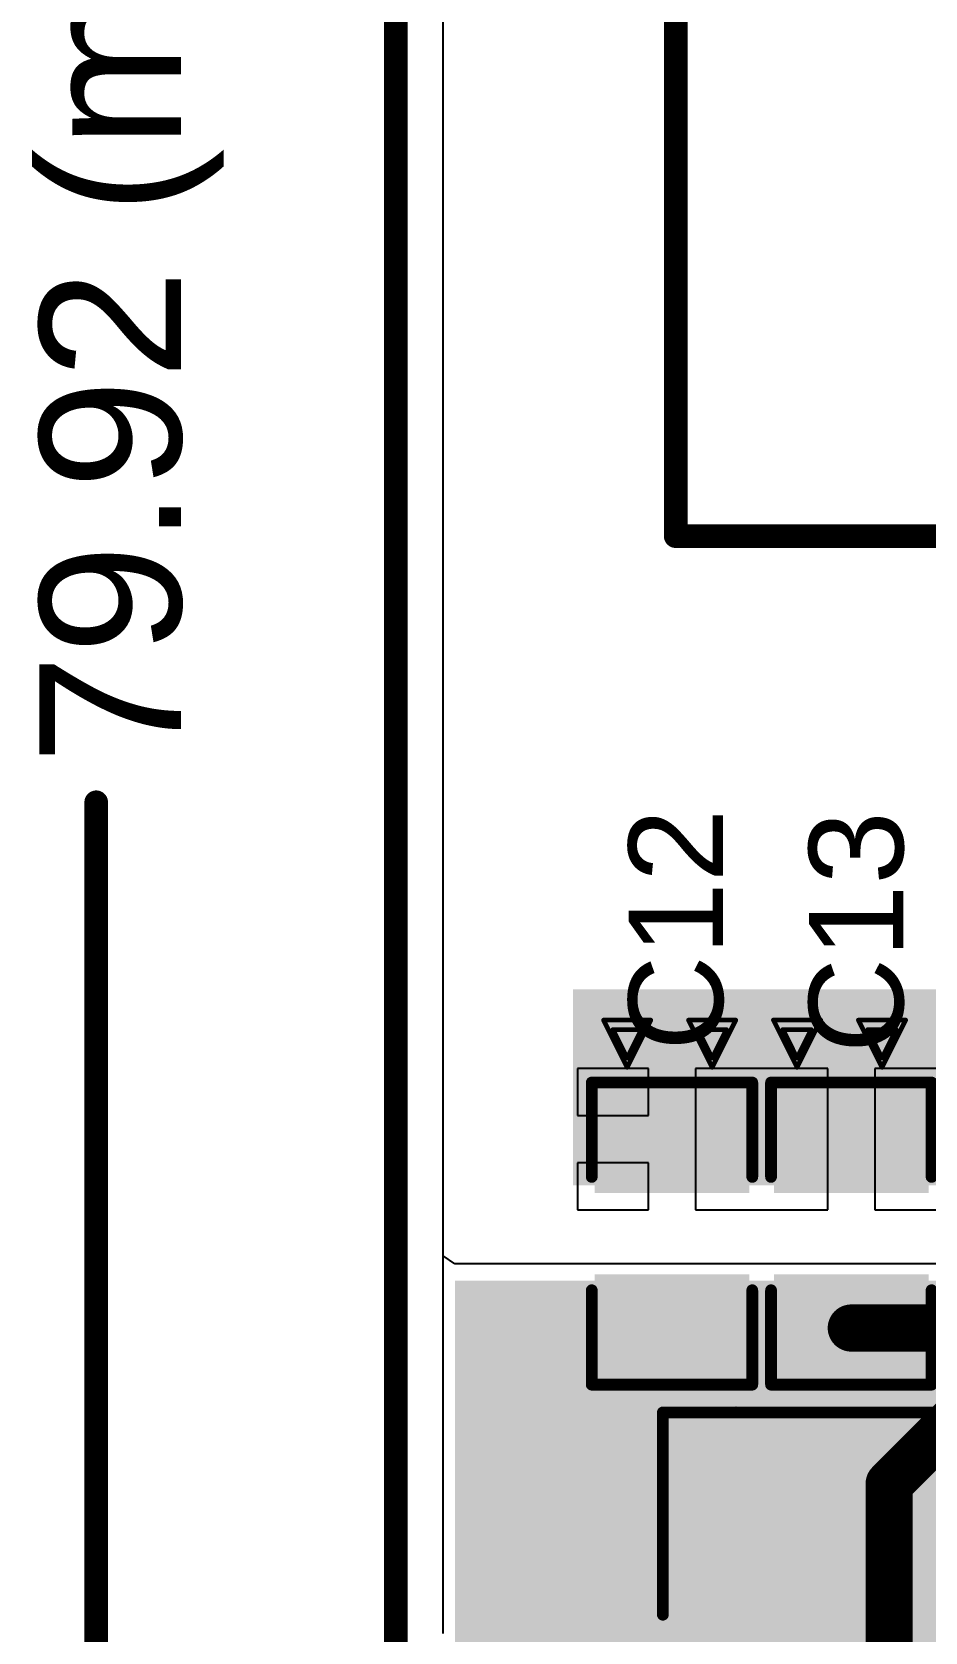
# Model space of a CAD drawing. Header units: millimetres. Extents: x -6 to 194, y -120 to 229.
# Drawn here: x -3.92 to 5.7, y 23.36 to 40.58 of the extents above; entities that cross this region are included whole.
import ezdxf

# ---------------------------------------------------------------- set-up
doc = ezdxf.new("R2010")
doc.units = ezdxf.units.MM
for name, color, linetype in [('BottomLayer', 5, 'Continuous'), ('BottomSolder', 6, 'Continuous'), ('DrillDrawing', 1, 'Continuous'), ('Mechanical1', 6, 'Continuous'), ('Mechanical2', 216, 'Continuous'), ('TopLayer', 1, 'Continuous'), ('TopOverlay', 2, 'Continuous'), ('TopPaste', 8, 'Continuous'), ('TopSolder', 216, 'Continuous'), ('ViaHoleLayer', 16, 'Continuous')]:
    doc.layers.add(name, color=color, linetype=linetype)
doc.styles.add('Arial', font='', dxfattribs={"height": 0.2})
doc.styles.get('Arial').set_extended_font_data('Arial')

# ---------------------------------------------------------------- blocks, each defined once
blk = doc.blocks.new('YSPI1040_2R2M_36')
at = {"layer": 'TopLayer'}
for points in [[(-6.8, 2.05), (-2.7, 2.05), (-2.7, -2.05), (-6.8, -2.05)], [(2.7, 2.05), (6.8, 2.05), (6.8, -2.05), (2.7, -2.05)]]:
    blk.add_hatch(color=1, dxfattribs=at).paths.add_polyline_path(points)
at = {"layer": 'TopPaste'}
for points in [[(-6.8, 2.05), (-2.7, 2.05), (-2.7, -2.05), (-6.8, -2.05)], [(2.7, 2.05), (6.8, 2.05), (6.8, -2.05), (2.7, -2.05)]]:
    blk.add_hatch(color=8, dxfattribs=at).paths.add_polyline_path(points)
at = {"layer": 'TopSolder'}
for points in [[(-6.902, 2.152), (-2.598, 2.152), (-2.598, -2.152), (-6.902, -2.152)], [(2.598, 2.152), (6.902, 2.152), (6.902, -2.152), (2.598, -2.152)]]:
    blk.add_hatch(color=216, dxfattribs=at).paths.add_polyline_path(points)
at = {"layer": 'TopOverlay', "const_width": 0.127}
for points in [[(-5.787, 5), (5.787, 5)], [(-5.787, 2.823), (-5.787, 5)], [(-5, 5), (5, 5)], [(5.787, 2.823), (5.787, 5)], [(-5.787, -5), (-5.787, -2.823)], [(5.787, -5), (5.787, -2.823)], [(-5.787, -5), (5.787, -5)]]:
    blk.add_lwpolyline(points, dxfattribs=at)
at = {"layer": 'TopOverlay', "const_width": 0.0635}
for points in [[(-5.819, 5, 1), (-5.756, 5, 1)], [(-5.819, 5, 1), (-5.756, 5, 1)], [(-5.032, 5, 1), (-4.968, 5, 1)], [(4.968, 5, 1), (5.032, 5, 1)], [(5.756, 5, 1), (5.819, 5, 1)], [(5.756, 5, 1), (5.819, 5, 1)], [(-5.819, 2.823, 1), (-5.756, 2.823, 1)], [(5.756, 2.823, 1), (5.819, 2.823, 1)], [(-5.819, -2.823, 1), (-5.756, -2.823, 1)], [(5.756, -2.823, 1), (5.819, -2.823, 1)], [(-5.819, -5, 1), (-5.756, -5, 1)], [(-5.819, -5, 1), (-5.756, -5, 1)], [(5.756, -5, 1), (5.819, -5, 1)], [(5.756, -5, 1), (5.819, -5, 1)]]:
    blk.add_lwpolyline(points, format="xyb", close=True, dxfattribs=at)
blk = doc.blocks.new('C___0805_63')
at = {"layer": 'TopLayer'}
for points in [[(-1.524, 0.762), (-0.508, 0.762), (-0.508, -0.762), (-1.524, -0.762)], [(0.508, 0.762), (1.524, 0.762), (1.524, -0.762), (0.508, -0.762)]]:
    blk.add_hatch(color=1, dxfattribs=at).paths.add_polyline_path(points)
at = {"layer": 'TopPaste'}
for points in [[(-1.524, 0.762), (-0.508, 0.762), (-0.508, -0.762), (-1.524, -0.762)], [(0.508, 0.762), (1.524, 0.762), (1.524, -0.762), (0.508, -0.762)]]:
    blk.add_hatch(color=8, dxfattribs=at).paths.add_polyline_path(points)
at = {"layer": 'TopSolder'}
for points in [[(-1.594, 0.832), (-0.438, 0.832), (-0.438, -0.832), (-1.594, -0.832)], [(0.438, 0.832), (1.594, 0.832), (1.594, -0.832), (0.438, -0.832)]]:
    blk.add_hatch(color=216, dxfattribs=at).paths.add_polyline_path(points)
at = {"layer": 'TopOverlay', "const_width": 0.127}
for points in [[(-1.626, -0.864), (-1.626, 0.864)], [(-0.61, 0.864), (-1.626, 0.864)], [(1.626, 0.864), (0.61, 0.864)], [(1.626, -0.864), (1.626, 0.864)], [(-0.61, -0.864), (-1.626, -0.864)], [(1.626, -0.864), (0.61, -0.864)]]:
    blk.add_lwpolyline(points, dxfattribs=at)
at = {"layer": 'TopOverlay', "const_width": 0.0635}
for points in [[(-1.657, 0.864, 1), (-1.594, 0.864, 1)], [(-1.657, 0.864, 1), (-1.594, 0.864, 1)], [(-0.641, 0.864, 1), (-0.578, 0.864, 1)], [(0.578, 0.864, 1), (0.641, 0.864, 1)], [(1.594, 0.864, 1), (1.657, 0.864, 1)], [(1.594, 0.864, 1), (1.657, 0.864, 1)], [(-1.657, -0.864, 1), (-1.594, -0.864, 1)], [(-1.657, -0.864, 1), (-1.594, -0.864, 1)], [(-0.641, -0.864, 1), (-0.578, -0.864, 1)], [(0.578, -0.864, 1), (0.641, -0.864, 1)], [(1.594, -0.864, 1), (1.657, -0.864, 1)], [(1.594, -0.864, 1), (1.657, -0.864, 1)]]:
    blk.add_lwpolyline(points, format="xyb", close=True, dxfattribs=at)
blk = doc.blocks.new('C___0805_64')
at = {"layer": 'TopLayer'}
for points in [[(-1.524, 0.762), (-0.508, 0.762), (-0.508, -0.762), (-1.524, -0.762)], [(0.508, 0.762), (1.524, 0.762), (1.524, -0.762), (0.508, -0.762)]]:
    blk.add_hatch(color=1, dxfattribs=at).paths.add_polyline_path(points)
at = {"layer": 'TopPaste'}
for points in [[(-1.524, 0.762), (-0.508, 0.762), (-0.508, -0.762), (-1.524, -0.762)], [(0.508, 0.762), (1.524, 0.762), (1.524, -0.762), (0.508, -0.762)]]:
    blk.add_hatch(color=8, dxfattribs=at).paths.add_polyline_path(points)
at = {"layer": 'TopSolder'}
for points in [[(-1.594, 0.832), (-0.438, 0.832), (-0.438, -0.832), (-1.594, -0.832)], [(0.438, 0.832), (1.594, 0.832), (1.594, -0.832), (0.438, -0.832)]]:
    blk.add_hatch(color=216, dxfattribs=at).paths.add_polyline_path(points)
at = {"layer": 'TopOverlay', "const_width": 0.127}
for points in [[(-1.626, -0.864), (-1.626, 0.864)], [(-0.61, 0.864), (-1.626, 0.864)], [(1.626, 0.864), (0.61, 0.864)], [(1.626, -0.864), (1.626, 0.864)], [(-0.61, -0.864), (-1.626, -0.864)], [(1.626, -0.864), (0.61, -0.864)]]:
    blk.add_lwpolyline(points, dxfattribs=at)
at = {"layer": 'TopOverlay', "const_width": 0.0635}
for points in [[(-1.657, 0.864, 1), (-1.594, 0.864, 1)], [(-1.657, 0.864, 1), (-1.594, 0.864, 1)], [(-0.641, 0.864, 1), (-0.578, 0.864, 1)], [(0.578, 0.864, 1), (0.641, 0.864, 1)], [(1.594, 0.864, 1), (1.657, 0.864, 1)], [(1.594, 0.864, 1), (1.657, 0.864, 1)], [(-1.657, -0.864, 1), (-1.594, -0.864, 1)], [(-1.657, -0.864, 1), (-1.594, -0.864, 1)], [(-0.641, -0.864, 1), (-0.578, -0.864, 1)], [(0.578, -0.864, 1), (0.641, -0.864, 1)], [(1.594, -0.864, 1), (1.657, -0.864, 1)], [(1.594, -0.864, 1), (1.657, -0.864, 1)]]:
    blk.add_lwpolyline(points, format="xyb", close=True, dxfattribs=at)

msp = doc.modelspace()

# ---------------------------------------------------------------- hatches: boundary and pattern name
at = {"layer": 'BottomLayer'}
h = msp.add_hatch(color=5, dxfattribs=at)
edge = h.paths.add_edge_path()
edge.add_arc((2.489, 29.693), 0.3, 0, 360)
h = msp.add_hatch(color=5, dxfattribs=at)
edge = h.paths.add_edge_path()
edge.add_arc((3.404, 29.693), 0.3, 0, 360)
h = msp.add_hatch(color=5, dxfattribs=at)
edge = h.paths.add_edge_path()
edge.add_arc((4.318, 29.693), 0.3, 0, 360)
h = msp.add_hatch(color=5, dxfattribs=at)
edge = h.paths.add_edge_path()
edge.add_arc((5.232, 29.693), 0.3, 0, 360)
at = {"layer": 'BottomSolder'}
h = msp.add_hatch(color=6, dxfattribs=at)
edge = h.paths.add_edge_path()
edge.add_arc((2.489, 29.693), 0.402, 0, 360)
h = msp.add_hatch(color=6, dxfattribs=at)
edge = h.paths.add_edge_path()
edge.add_arc((3.404, 29.693), 0.402, 0, 360)
h = msp.add_hatch(color=6, dxfattribs=at)
edge = h.paths.add_edge_path()
edge.add_arc((4.318, 29.693), 0.402, 0, 360)
h = msp.add_hatch(color=6, dxfattribs=at)
edge = h.paths.add_edge_path()
edge.add_arc((5.232, 29.693), 0.402, 0, 360)
at = {"layer": 'TopLayer'}
for points in [[(1.905, 28.169), (5.842, 28.169), (5.842, 30.277), (1.905, 30.277)], [(0.635, 18.631), (5.961, 18.631), (5.961, 27.142), (0.635, 27.142)], [(1.87, 24.511), (13.183, 24.511), (13.183, 27.142), (1.87, 27.142)]]:
    msp.add_hatch(color=1, dxfattribs=at).paths.add_polyline_path(points)
h = msp.add_hatch(color=1, dxfattribs=at)
edge = h.paths.add_edge_path()
edge.add_arc((2.489, 29.693), 0.3, 0, 360)
h = msp.add_hatch(color=1, dxfattribs=at)
edge = h.paths.add_edge_path()
edge.add_arc((3.404, 29.693), 0.3, 0, 360)
h = msp.add_hatch(color=1, dxfattribs=at)
edge = h.paths.add_edge_path()
edge.add_arc((4.318, 29.693), 0.3, 0, 360)
h = msp.add_hatch(color=1, dxfattribs=at)
edge = h.paths.add_edge_path()
edge.add_arc((5.232, 29.693), 0.3, 0, 360)
at = {"layer": 'TopSolder'}
h = msp.add_hatch(color=216, dxfattribs=at)
edge = h.paths.add_edge_path()
edge.add_arc((2.489, 29.693), 0.402, 0, 360)
h = msp.add_hatch(color=216, dxfattribs=at)
edge = h.paths.add_edge_path()
edge.add_arc((3.404, 29.693), 0.402, 0, 360)
h = msp.add_hatch(color=216, dxfattribs=at)
edge = h.paths.add_edge_path()
edge.add_arc((4.318, 29.693), 0.402, 0, 360)
h = msp.add_hatch(color=216, dxfattribs=at)
edge = h.paths.add_edge_path()
edge.add_arc((5.232, 29.693), 0.402, 0, 360)
at = {"layer": 'ViaHoleLayer'}
h = msp.add_hatch(color=16, dxfattribs=at)
edge = h.paths.add_edge_path()
edge.add_arc((2.489, 29.693), 0.15, 0, 360)
h = msp.add_hatch(color=16, dxfattribs=at)
edge = h.paths.add_edge_path()
edge.add_arc((3.404, 29.693), 0.15, 0, 360)
h = msp.add_hatch(color=16, dxfattribs=at)
edge = h.paths.add_edge_path()
edge.add_arc((4.318, 29.693), 0.15, 0, 360)
h = msp.add_hatch(color=16, dxfattribs=at)
edge = h.paths.add_edge_path()
edge.add_arc((5.232, 29.693), 0.15, 0, 360)

# ---------------------------------------------------------------- linework, layer by layer
at = {"layer": 'BottomLayer'}
msp.add_line((0.508, 23.346), (0.508, 78.604), dxfattribs=at)
at = {"layer": 'DrillDrawing', "const_width": 0.0508}
for points in [[(2.235, 29.947), (2.743, 29.947)], [(2.235, 29.947), (2.489, 29.439)], [(2.489, 29.439), (2.743, 29.947)], [(3.15, 29.947), (3.658, 29.947)], [(3.15, 29.947), (3.404, 29.439)], [(3.404, 29.439), (3.658, 29.947)], [(4.064, 29.947), (4.572, 29.947)], [(4.064, 29.947), (4.318, 29.439)], [(4.318, 29.439), (4.572, 29.947)], [(4.978, 29.947), (5.486, 29.947)], [(4.978, 29.947), (5.232, 29.439)], [(5.232, 29.439), (5.486, 29.947)], [(2.337, 29.845), (2.642, 29.845)], [(2.337, 29.845), (2.489, 29.54)], [(2.489, 29.54), (2.642, 29.845)], [(3.251, 29.845), (3.556, 29.845)], [(3.251, 29.845), (3.404, 29.54)], [(3.404, 29.54), (3.556, 29.845)], [(4.166, 29.845), (4.47, 29.845)], [(4.166, 29.845), (4.318, 29.54)], [(4.318, 29.54), (4.47, 29.845)], [(5.08, 29.845), (5.385, 29.845)], [(5.08, 29.845), (5.232, 29.54)], [(5.232, 29.54), (5.385, 29.845)]]:
    msp.add_lwpolyline(points, dxfattribs=at)
at = {"layer": 'DrillDrawing', "const_width": 0.0254}
for points in [[(2.223, 29.947, 1), (2.248, 29.947, 1)], [(2.223, 29.947, 1), (2.248, 29.947, 1)], [(2.731, 29.947, 1), (2.756, 29.947, 1)], [(2.731, 29.947, 1), (2.756, 29.947, 1)], [(3.137, 29.947, 1), (3.162, 29.947, 1)], [(3.137, 29.947, 1), (3.162, 29.947, 1)], [(3.645, 29.947, 1), (3.67, 29.947, 1)], [(3.645, 29.947, 1), (3.67, 29.947, 1)], [(4.051, 29.947, 1), (4.077, 29.947, 1)], [(4.051, 29.947, 1), (4.077, 29.947, 1)], [(4.559, 29.947, 1), (4.585, 29.947, 1)], [(4.559, 29.947, 1), (4.585, 29.947, 1)], [(4.966, 29.947, 1), (4.991, 29.947, 1)], [(4.966, 29.947, 1), (4.991, 29.947, 1)], [(5.474, 29.947, 1), (5.499, 29.947, 1)], [(5.474, 29.947, 1), (5.499, 29.947, 1)], [(2.324, 29.845, 1), (2.349, 29.845, 1)], [(2.324, 29.845, 1), (2.349, 29.845, 1)], [(2.629, 29.845, 1), (2.654, 29.845, 1)], [(2.629, 29.845, 1), (2.654, 29.845, 1)], [(3.239, 29.845, 1), (3.264, 29.845, 1)], [(3.239, 29.845, 1), (3.264, 29.845, 1)], [(3.543, 29.845, 1), (3.569, 29.845, 1)], [(3.543, 29.845, 1), (3.569, 29.845, 1)], [(4.153, 29.845, 1), (4.178, 29.845, 1)], [(4.153, 29.845, 1), (4.178, 29.845, 1)], [(4.458, 29.845, 1), (4.483, 29.845, 1)], [(4.458, 29.845, 1), (4.483, 29.845, 1)], [(5.067, 29.845, 1), (5.093, 29.845, 1)], [(5.067, 29.845, 1), (5.093, 29.845, 1)], [(5.372, 29.845, 1), (5.397, 29.845, 1)], [(5.372, 29.845, 1), (5.397, 29.845, 1)], [(2.477, 29.54, 1), (2.502, 29.54, 1)], [(2.477, 29.54, 1), (2.502, 29.54, 1)], [(2.477, 29.439, 1), (2.502, 29.439, 1)], [(2.477, 29.439, 1), (2.502, 29.439, 1)], [(3.391, 29.54, 1), (3.416, 29.54, 1)], [(3.391, 29.54, 1), (3.416, 29.54, 1)], [(3.391, 29.439, 1), (3.416, 29.439, 1)], [(3.391, 29.439, 1), (3.416, 29.439, 1)], [(4.305, 29.54, 1), (4.331, 29.54, 1)], [(4.305, 29.54, 1), (4.331, 29.54, 1)], [(4.305, 29.439, 1), (4.331, 29.439, 1)], [(4.305, 29.439, 1), (4.331, 29.439, 1)], [(5.22, 29.54, 1), (5.245, 29.54, 1)], [(5.22, 29.54, 1), (5.245, 29.54, 1)], [(5.22, 29.439, 1), (5.245, 29.439, 1)], [(5.22, 29.439, 1), (5.245, 29.439, 1)]]:
    msp.add_lwpolyline(points, format="xyb", close=True, dxfattribs=at)
at = {"layer": 'Mechanical1', "const_width": 0.254}
msp.add_lwpolyline([(-3.226, 0), (-3.226, 32.291)], dxfattribs=at)
at = {"layer": 'Mechanical1', "const_width": 0.127}
msp.add_lwpolyline([(-3.289, 32.291, 1), (-3.162, 32.291, 1)], format="xyb", close=True, dxfattribs=at)
at = {"layer": 'Mechanical2', "const_width": 0.254}
msp.add_lwpolyline([(0, 159.842), (0, 0)], dxfattribs=at)
at = {"layer": 'TopLayer'}
for p, q in [((0.508, 27.412), (0.508, 78.604)), ((2.718, 29.428), (1.956, 29.428)), ((1.956, 29.428), (1.956, 28.92)), ((2.718, 28.92), (2.718, 29.428)), ((4.648, 29.428), (3.226, 29.428)), ((3.226, 29.428), (3.226, 28.666)), ((4.648, 28.666), (4.648, 29.428)), ((5.83, 29.428), (5.156, 29.428)), ((5.156, 29.428), (5.156, 28.666)), ((1.956, 28.92), (2.718, 28.92)), ((3.226, 28.666), (3.226, 27.904)), ((4.648, 27.904), (4.648, 28.666)), ((5.156, 28.666), (5.156, 27.904)), ((2.718, 28.412), (1.956, 28.412)), ((1.956, 28.412), (1.956, 27.904)), ((2.718, 27.904), (2.718, 28.412)), ((1.956, 27.904), (2.718, 27.904)), ((3.226, 27.904), (4.648, 27.904)), ((5.156, 27.904), (5.83, 27.904)), ((0.635, 27.323), (0.508, 27.412)), ((5.957, 27.323), (0.635, 27.323))]:
    msp.add_line(p, q, dxfattribs=at)
at = {"layer": 'TopLayer', "const_width": 0.508}
for points in [[(4.902, 26.634), (7.413, 26.634)], [(5.309, 24.957), (6.051, 25.699)], [(5.309, 22.4), (5.309, 24.957)]]:
    msp.add_lwpolyline(points, dxfattribs=at)
at = {"layer": 'TopLayer', "const_width": 0.254}
for points in [[(4.775, 26.634, 1), (5.029, 26.634, 1)], [(5.182, 24.957, 1), (5.436, 24.957, 1)], [(5.182, 24.957, 1), (5.436, 24.957, 1)]]:
    msp.add_lwpolyline(points, format="xyb", close=True, dxfattribs=at)
at = {"layer": 'TopOverlay', "const_width": 0.254}
for points in [[(3.012, 35.154), (3.012, 148.154)], [(3.012, 35.154), (68.012, 35.154)]]:
    msp.add_lwpolyline(points, dxfattribs=at)
at = {"layer": 'TopOverlay', "const_width": 0.127}
msp.add_lwpolyline([(2.948, 35.154, 1), (3.075, 35.154, 1)], format="xyb", close=True, dxfattribs=at)
msp.add_lwpolyline([(2.948, 35.154, 1), (3.075, 35.154, 1)], format="xyb", close=True, dxfattribs=at)

# ---------------------------------------------------------------- block references
at = {"rotation": 270}
for name, p in [('C___0805_64', (2.972, 27.65)), ('C___0805_63', (4.902, 27.65))]:
    msp.add_blockref(name, p, dxfattribs=at)
msp.add_blockref('YSPI1040_2R2M_36', (8.661, 20.726))

# ---------------------------------------------------------------- texts
at = {"layer": 'Mechanical1', "style": 'Arial'}
msp.add_text('79.92 (mm)', height=1.524, rotation=90, dxfattribs=at).set_placement((-2.312, 32.698))
at = {"layer": 'TopOverlay', "style": 'Arial'}
for s, p in [('C12', (3.52, 29.617)), ('C13', (5.461, 29.591))]:
    msp.add_text(s, height=1.016, rotation=90, dxfattribs=at).set_placement(p)

doc.saveas('drawing.dxf')
